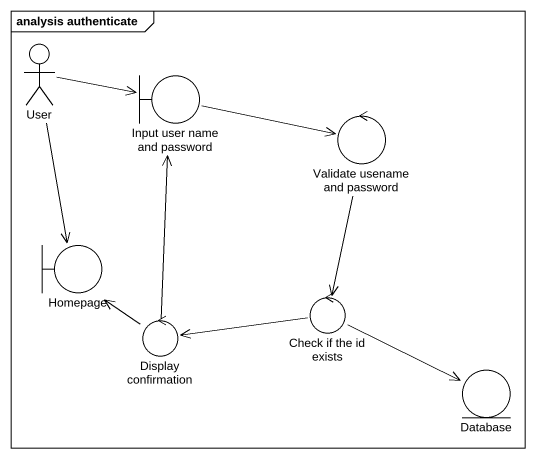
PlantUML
@startuml
mainframe analysis authenticate
actor User
boundary "Input user name and password" as Input_user_name_and_password
control "Validate usename and password" as Validate_usename_and
boundary Homepage
control "Display confirmation" as Display_confirmation
control "Check if the id exists" as Check_if_the_id_exists
entity "Database" as Database_
User -right-> Input_user_name_and_password
User --> Homepage
Input_user_name_and_password -right-> Validate_usename_and
Validate_usename_and --> Check_if_the_id_exists
Display_confirmation -up-> Input_user_name_and_password
Display_confirmation -up-> Homepage
Check_if_the_id_exists -left-> Display_confirmation
Check_if_the_id_exists -right-> Database_
@enduml
